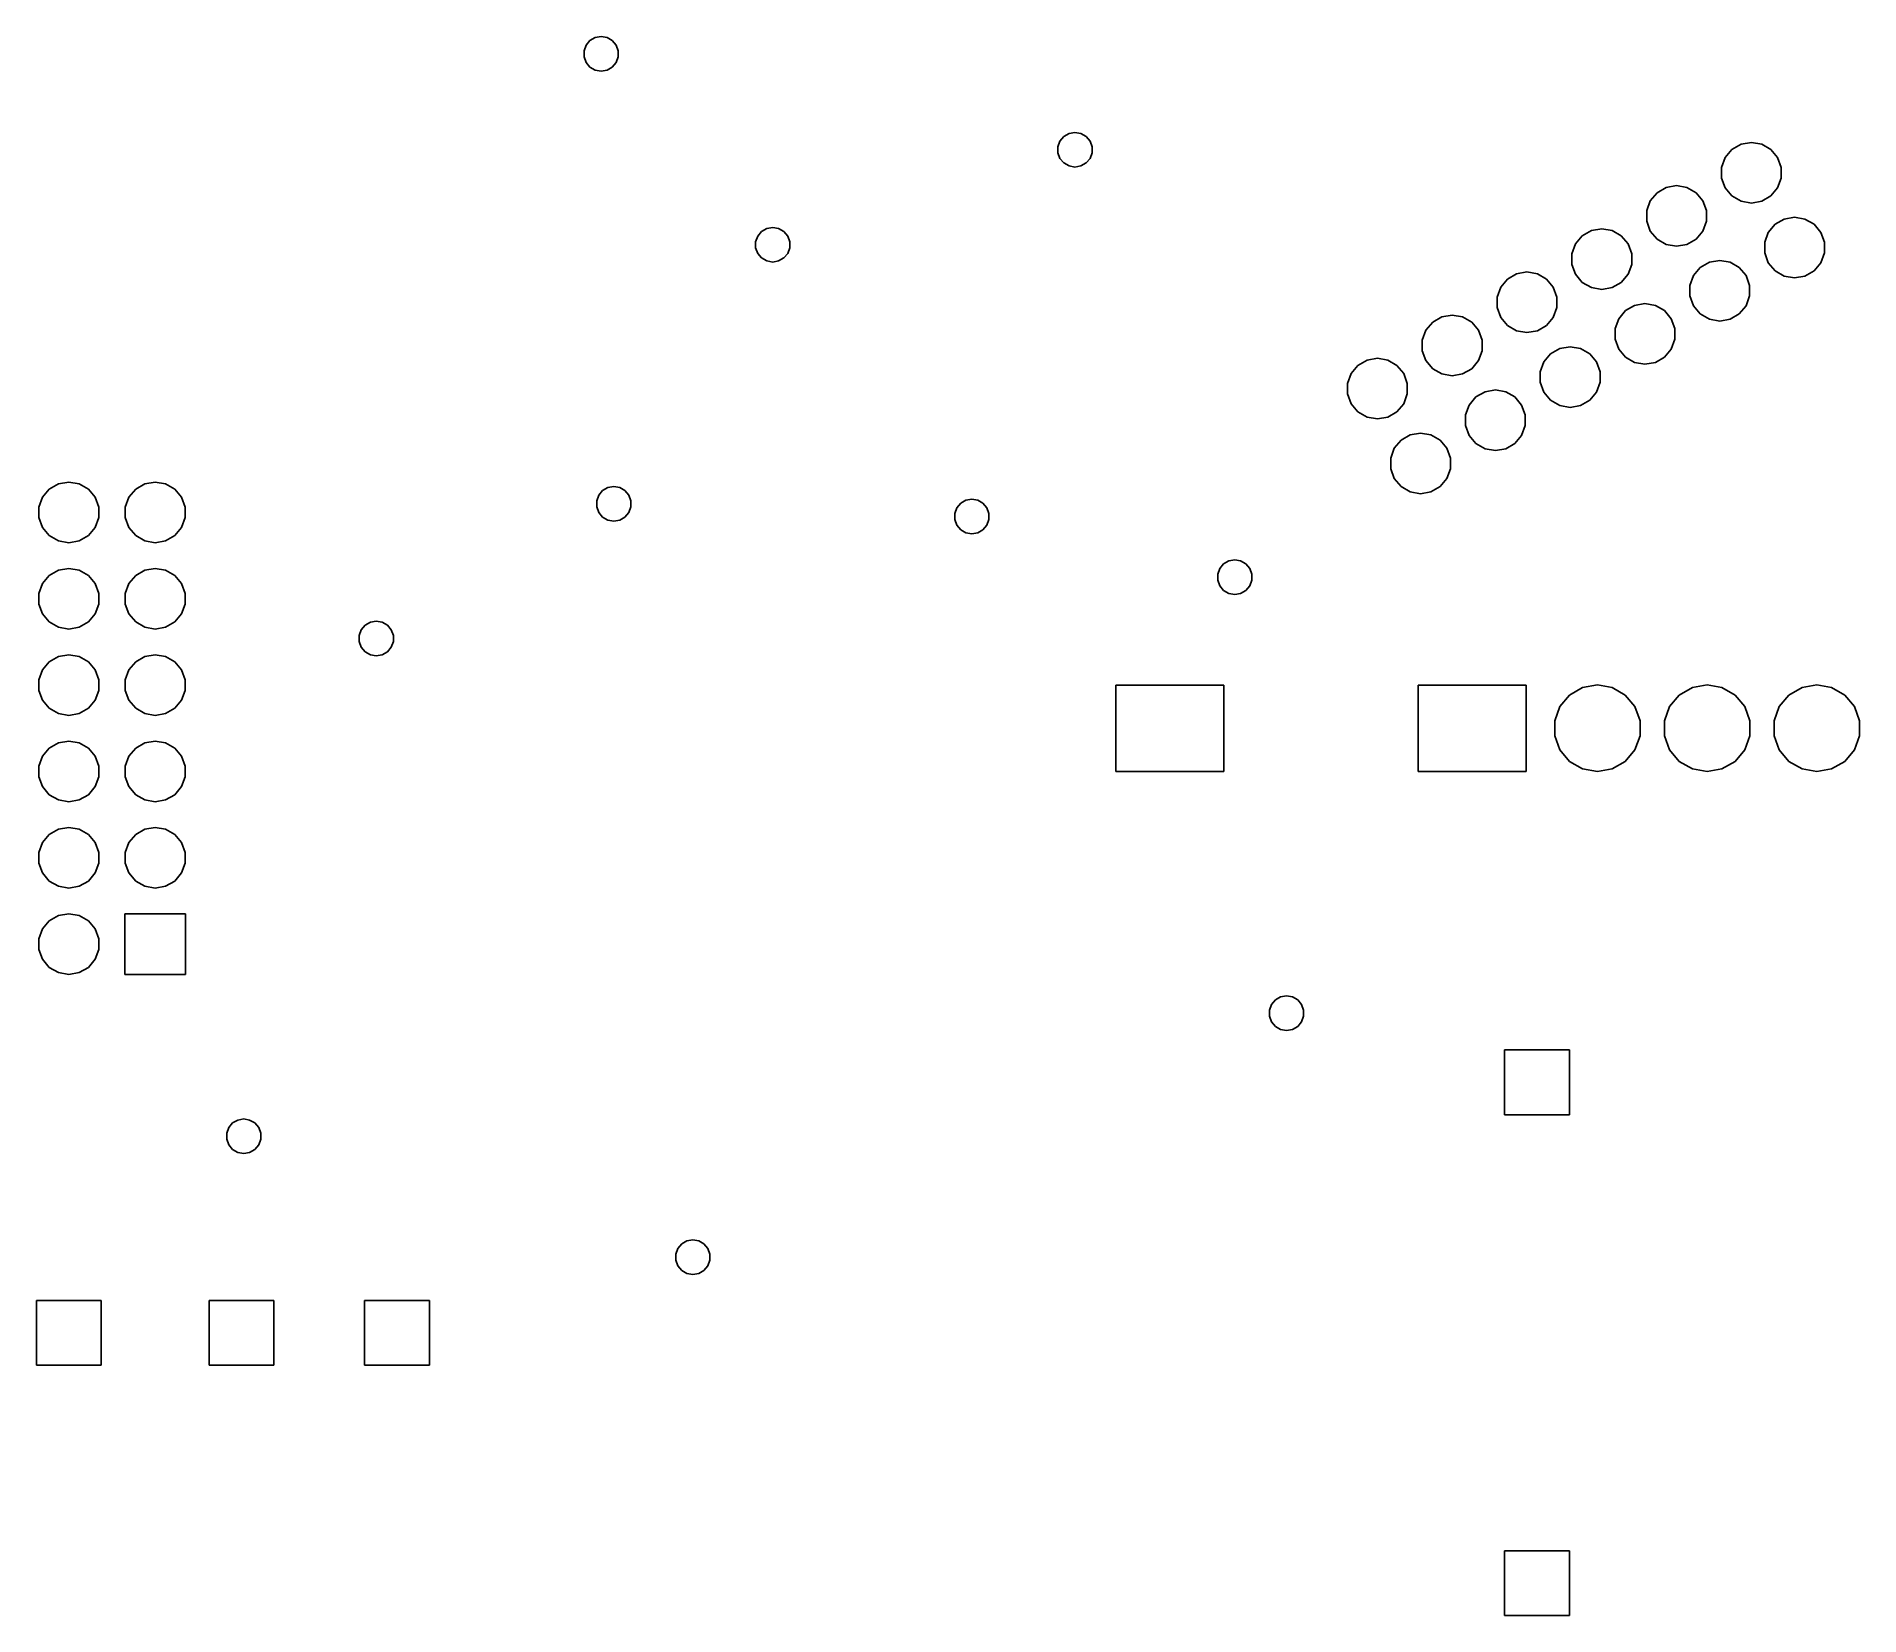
# Model space of a CAD drawing. Extents: x 182.2 to 224.5, y -120.5 to -84.
import ezdxf

# ---------------------------------------------------------------- set-up
doc = ezdxf.new("R2010")
doc.units = 0
doc.header["$MEASUREMENT"] = 0
doc.layers.add('BLACK', color=7, linetype='CONTINUOUS')

msp = doc.modelspace()

# ---------------------------------------------------------------- linework, layer by layer
at = {"layer": 'Black'}
for p, q in [((195.068, -84.0712), (195.189, -84.0015)), ((195.189, -84.0015), (195.326, -83.9773)), ((195.326, -83.9773), (195.463, -84.0015)), ((195.463, -84.0015), (195.584, -84.0712)), ((194.931, -84.3091), (194.978, -84.178)), ((194.931, -84.4485), (194.931, -84.3091)), ((194.978, -84.178), (195.068, -84.0712)), ((195.584, -84.0712), (195.674, -84.178)), ((195.674, -84.178), (195.721, -84.3091)), ((195.721, -84.3091), (195.721, -84.4485)), ((194.978, -84.5796), (194.931, -84.4485)), ((195.068, -84.6864), (194.978, -84.5796)), ((195.189, -84.7561), (195.068, -84.6864)), ((195.326, -84.7803), (195.189, -84.7561)), ((195.463, -84.7561), (195.326, -84.7803)), ((195.584, -84.6864), (195.463, -84.7561)), ((195.674, -84.5796), (195.584, -84.6864)), ((195.721, -84.4485), (195.674, -84.5796)), ((205.905, -86.5303), (205.952, -86.3992)), ((205.905, -86.6697), (205.905, -86.5303)), ((205.952, -86.3992), (206.042, -86.2924)), ((206.042, -86.2924), (206.163, -86.2227)), ((206.163, -86.2227), (206.3, -86.1985)), ((206.3, -86.1985), (206.437, -86.2227)), ((206.437, -86.2227), (206.558, -86.2924)), ((206.558, -86.2924), (206.648, -86.3992)), ((206.648, -86.3992), (206.695, -86.5303)), ((206.695, -86.5303), (206.695, -86.6697)), ((221.512, -86.5957), (221.724, -86.4737)), ((221.724, -86.4737), (221.964, -86.4313)), ((221.964, -86.4313), (222.204, -86.4737)), ((222.204, -86.4737), (222.416, -86.5957)), ((205.952, -86.8008), (205.905, -86.6697)), ((206.042, -86.9076), (205.952, -86.8008)), ((206.163, -86.9773), (206.042, -86.9076)), ((206.558, -86.9076), (206.437, -86.9773)), ((206.648, -86.8008), (206.558, -86.9076)), ((206.695, -86.6697), (206.648, -86.8008)), ((221.272, -87.012), (221.356, -86.7826)), ((221.356, -86.7826), (221.512, -86.5957)), ((222.416, -86.5957), (222.573, -86.7826)), ((222.573, -86.7826), (222.656, -87.012)), ((206.3, -87.0015), (206.163, -86.9773)), ((206.437, -86.9773), (206.3, -87.0015)), ((221.272, -87.256), (221.272, -87.012)), ((221.356, -87.4853), (221.272, -87.256)), ((222.656, -87.256), (222.573, -87.4853)), ((222.656, -87.012), (222.656, -87.256)), ((219.54, -88.012), (219.624, -87.7826)), ((219.624, -87.7826), (219.78, -87.5957)), ((219.78, -87.5957), (219.992, -87.4737)), ((219.992, -87.4737), (220.232, -87.4313)), ((220.232, -87.4313), (220.472, -87.4737)), ((220.472, -87.4737), (220.684, -87.5957)), ((220.684, -87.5957), (220.841, -87.7826)), ((220.841, -87.7826), (220.924, -88.012)), ((221.512, -87.6723), (221.356, -87.4853)), ((221.724, -87.7943), (221.512, -87.6723)), ((221.964, -87.8366), (221.724, -87.7943)), ((222.204, -87.7943), (221.964, -87.8366)), ((222.416, -87.6723), (222.204, -87.7943)), ((222.573, -87.4853), (222.416, -87.6723)), ((219.54, -88.256), (219.54, -88.012)), ((220.924, -88.012), (220.924, -88.256)), ((222.512, -88.3277), (222.724, -88.2057)), ((222.724, -88.2057), (222.964, -88.1634)), ((222.964, -88.1634), (223.204, -88.2057)), ((223.204, -88.2057), (223.416, -88.3277)), ((198.905, -88.7303), (198.952, -88.5992)), ((198.952, -88.5992), (199.042, -88.4924)), ((199.042, -88.4924), (199.163, -88.4227)), ((199.163, -88.4227), (199.3, -88.3985)), ((199.3, -88.3985), (199.437, -88.4227)), ((199.437, -88.4227), (199.558, -88.4924)), ((199.558, -88.4924), (199.648, -88.5992)), ((199.648, -88.5992), (199.695, -88.7303)), ((217.891, -88.7826), (218.048, -88.5957)), ((218.048, -88.5957), (218.26, -88.4737)), ((218.26, -88.4737), (218.5, -88.4313)), ((218.5, -88.4313), (218.74, -88.4737)), ((218.74, -88.4737), (218.952, -88.5957)), ((218.952, -88.5957), (219.109, -88.7826)), ((219.624, -88.4853), (219.54, -88.256)), ((219.78, -88.6723), (219.624, -88.4853)), ((220.841, -88.4853), (220.684, -88.6723)), ((220.924, -88.256), (220.841, -88.4853)), ((222.272, -88.744), (222.356, -88.5147)), ((222.356, -88.5147), (222.512, -88.3277)), ((223.416, -88.3277), (223.573, -88.5147)), ((223.573, -88.5147), (223.656, -88.744)), ((198.905, -88.8697), (198.905, -88.7303)), ((198.952, -89.0008), (198.905, -88.8697)), ((199.042, -89.1076), (198.952, -89.0008)), ((199.648, -89.0008), (199.558, -89.1076)), ((199.695, -88.8697), (199.648, -89.0008)), ((199.695, -88.7303), (199.695, -88.8697)), ((217.808, -89.012), (217.891, -88.7826)), ((217.808, -89.256), (217.808, -89.012)), ((219.109, -88.7826), (219.192, -89.012)), ((219.192, -89.012), (219.192, -89.256)), ((219.992, -88.7943), (219.78, -88.6723)), ((220.232, -88.8366), (219.992, -88.7943)), ((220.472, -88.7943), (220.232, -88.8366)), ((220.684, -88.6723), (220.472, -88.7943)), ((222.272, -88.988), (222.272, -88.744)), ((222.356, -89.2174), (222.272, -88.988)), ((223.656, -88.988), (223.573, -89.2174)), ((223.656, -88.744), (223.656, -88.988)), ((199.163, -89.1773), (199.042, -89.1076)), ((199.3, -89.2015), (199.163, -89.1773)), ((199.437, -89.1773), (199.3, -89.2015)), ((199.558, -89.1076), (199.437, -89.1773)), ((216.316, -89.5957), (216.528, -89.4737)), ((216.528, -89.4737), (216.768, -89.4313)), ((216.768, -89.4313), (217.008, -89.4737)), ((217.008, -89.4737), (217.22, -89.5957)), ((217.891, -89.4853), (217.808, -89.256)), ((218.048, -89.6723), (217.891, -89.4853)), ((219.109, -89.4853), (218.952, -89.6723)), ((219.192, -89.256), (219.109, -89.4853)), ((220.624, -89.5147), (220.78, -89.3277)), ((220.78, -89.3277), (220.992, -89.2057)), ((220.992, -89.2057), (221.232, -89.1634)), ((221.232, -89.1634), (221.472, -89.2057)), ((221.472, -89.2057), (221.684, -89.3277)), ((221.684, -89.3277), (221.841, -89.5147)), ((222.512, -89.4043), (222.356, -89.2174)), ((222.724, -89.5263), (222.512, -89.4043)), ((223.416, -89.4043), (223.204, -89.5263)), ((223.573, -89.2174), (223.416, -89.4043)), ((216.076, -90.012), (216.159, -89.7826)), ((216.159, -89.7826), (216.316, -89.5957)), ((217.22, -89.5957), (217.376, -89.7826)), ((217.376, -89.7826), (217.46, -90.012)), ((218.26, -89.7943), (218.048, -89.6723)), ((218.5, -89.8366), (218.26, -89.7943)), ((218.74, -89.7943), (218.5, -89.8366)), ((218.952, -89.6723), (218.74, -89.7943)), ((220.54, -89.744), (220.624, -89.5147)), ((220.54, -89.988), (220.54, -89.744)), ((221.841, -89.5147), (221.924, -89.744)), ((221.924, -89.744), (221.924, -89.988)), ((222.964, -89.5687), (222.724, -89.5263)), ((223.204, -89.5263), (222.964, -89.5687)), ((216.076, -90.256), (216.076, -90.012)), ((216.159, -90.4853), (216.076, -90.256)), ((217.46, -90.256), (217.376, -90.4853)), ((217.46, -90.012), (217.46, -90.256)), ((218.891, -90.5147), (219.048, -90.3277)), ((219.048, -90.3277), (219.26, -90.2057)), ((219.26, -90.2057), (219.5, -90.1634)), ((219.5, -90.1634), (219.74, -90.2057)), ((219.74, -90.2057), (219.952, -90.3277)), ((219.952, -90.3277), (220.109, -90.5147)), ((220.624, -90.2174), (220.54, -89.988)), ((220.78, -90.4043), (220.624, -90.2174)), ((221.841, -90.2174), (221.684, -90.4043)), ((221.924, -89.988), (221.841, -90.2174)), ((214.427, -90.7826), (214.584, -90.5957)), ((214.584, -90.5957), (214.796, -90.4737)), ((214.796, -90.4737), (215.036, -90.4313)), ((215.036, -90.4313), (215.276, -90.4737)), ((215.276, -90.4737), (215.488, -90.5957)), ((215.488, -90.5957), (215.644, -90.7826)), ((216.316, -90.6723), (216.159, -90.4853)), ((216.528, -90.7943), (216.316, -90.6723)), ((217.22, -90.6723), (217.008, -90.7943)), ((217.376, -90.4853), (217.22, -90.6723)), ((218.808, -90.744), (218.891, -90.5147)), ((218.808, -90.988), (218.808, -90.744)), ((220.109, -90.5147), (220.192, -90.744)), ((220.192, -90.744), (220.192, -90.988)), ((220.992, -90.5263), (220.78, -90.4043)), ((221.232, -90.5687), (220.992, -90.5263)), ((221.472, -90.5263), (221.232, -90.5687)), ((221.684, -90.4043), (221.472, -90.5263)), ((214.344, -91.012), (214.427, -90.7826)), ((214.344, -91.256), (214.344, -91.012)), ((215.644, -90.7826), (215.728, -91.012)), ((215.728, -91.012), (215.728, -91.256)), ((216.768, -90.8366), (216.528, -90.7943)), ((217.008, -90.7943), (216.768, -90.8366)), ((217.528, -91.2057), (217.768, -91.1634)), ((217.768, -91.1634), (218.008, -91.2057)), ((218.891, -91.2174), (218.808, -90.988)), ((220.192, -90.988), (220.109, -91.2174)), ((212.695, -91.7826), (212.852, -91.5957)), ((212.852, -91.5957), (213.064, -91.4737)), ((213.064, -91.4737), (213.304, -91.4313)), ((213.304, -91.4313), (213.544, -91.4737)), ((213.544, -91.4737), (213.756, -91.5957)), ((213.756, -91.5957), (213.912, -91.7826)), ((214.427, -91.4853), (214.344, -91.256)), ((214.584, -91.6723), (214.427, -91.4853)), ((215.644, -91.4853), (215.488, -91.6723)), ((215.728, -91.256), (215.644, -91.4853)), ((217.076, -91.744), (217.159, -91.5147)), ((217.159, -91.5147), (217.316, -91.3277)), ((217.316, -91.3277), (217.528, -91.2057)), ((218.008, -91.2057), (218.22, -91.3277)), ((218.22, -91.3277), (218.376, -91.5147)), ((218.376, -91.5147), (218.46, -91.744)), ((219.048, -91.4043), (218.891, -91.2174)), ((219.26, -91.5263), (219.048, -91.4043)), ((219.5, -91.5687), (219.26, -91.5263)), ((219.74, -91.5263), (219.5, -91.5687)), ((219.952, -91.4043), (219.74, -91.5263)), ((220.109, -91.2174), (219.952, -91.4043)), ((212.612, -92.012), (212.695, -91.7826)), ((212.612, -92.256), (212.612, -92.012)), ((213.912, -91.7826), (213.996, -92.012)), ((213.996, -92.012), (213.996, -92.256)), ((214.796, -91.7943), (214.584, -91.6723)), ((215.036, -91.8366), (214.796, -91.7943)), ((215.276, -91.7943), (215.036, -91.8366)), ((215.488, -91.6723), (215.276, -91.7943)), ((217.076, -91.988), (217.076, -91.744)), ((217.159, -92.2174), (217.076, -91.988)), ((218.46, -91.988), (218.376, -92.2174)), ((218.46, -91.744), (218.46, -91.988)), ((212.695, -92.4853), (212.612, -92.256)), ((213.996, -92.256), (213.912, -92.4853)), ((215.427, -92.5147), (215.584, -92.3277)), ((215.584, -92.3277), (215.796, -92.2057)), ((215.796, -92.2057), (216.036, -92.1634)), ((216.036, -92.1634), (216.276, -92.2057)), ((216.276, -92.2057), (216.488, -92.3277)), ((216.488, -92.3277), (216.644, -92.5147)), ((217.316, -92.4043), (217.159, -92.2174)), ((217.528, -92.5263), (217.316, -92.4043)), ((218.22, -92.4043), (218.008, -92.5263)), ((218.376, -92.2174), (218.22, -92.4043)), ((212.852, -92.6723), (212.695, -92.4853)), ((213.064, -92.7943), (212.852, -92.6723)), ((213.304, -92.8366), (213.064, -92.7943)), ((213.544, -92.7943), (213.304, -92.8366)), ((213.756, -92.6723), (213.544, -92.7943)), ((213.912, -92.4853), (213.756, -92.6723)), ((215.344, -92.744), (215.427, -92.5147)), ((215.344, -92.988), (215.344, -92.744)), ((216.644, -92.5147), (216.728, -92.744)), ((216.728, -92.744), (216.728, -92.988)), ((217.768, -92.5687), (217.528, -92.5263)), ((218.008, -92.5263), (217.768, -92.5687)), ((213.852, -93.3277), (214.064, -93.2057)), ((214.064, -93.2057), (214.304, -93.1634)), ((214.304, -93.1634), (214.544, -93.2057)), ((214.544, -93.2057), (214.756, -93.3277)), ((215.427, -93.2174), (215.344, -92.988)), ((215.584, -93.4043), (215.427, -93.2174)), ((216.644, -93.2174), (216.488, -93.4043)), ((216.728, -92.988), (216.644, -93.2174)), ((213.612, -93.744), (213.695, -93.5147)), ((213.695, -93.5147), (213.852, -93.3277)), ((214.756, -93.3277), (214.912, -93.5147)), ((214.912, -93.5147), (214.996, -93.744)), ((215.796, -93.5263), (215.584, -93.4043)), ((216.036, -93.5687), (215.796, -93.5263)), ((216.276, -93.5263), (216.036, -93.5687)), ((216.488, -93.4043), (216.276, -93.5263)), ((213.612, -93.988), (213.612, -93.744)), ((213.695, -94.2174), (213.612, -93.988)), ((214.996, -93.988), (214.912, -94.2174)), ((214.996, -93.744), (214.996, -93.988)), ((182.391, -94.6487), (182.548, -94.4617)), ((182.548, -94.4617), (182.76, -94.3397)), ((182.76, -94.3397), (183, -94.2973)), ((183, -94.2973), (183.24, -94.3397)), ((183.24, -94.3397), (183.452, -94.4617)), ((183.452, -94.4617), (183.609, -94.6487)), ((184.391, -94.6487), (184.548, -94.4617)), ((184.548, -94.4617), (184.76, -94.3397)), ((184.76, -94.3397), (185, -94.2973)), ((185, -94.2973), (185.24, -94.3397)), ((185.24, -94.3397), (185.452, -94.4617)), ((185.452, -94.4617), (185.609, -94.6487)), ((195.272, -94.5992), (195.362, -94.4924)), ((195.362, -94.4924), (195.483, -94.4227)), ((195.483, -94.4227), (195.62, -94.3985)), ((195.62, -94.3985), (195.757, -94.4227)), ((195.757, -94.4227), (195.878, -94.4924)), ((195.878, -94.4924), (195.968, -94.5992)), ((213.852, -94.4043), (213.695, -94.2174)), ((214.064, -94.5263), (213.852, -94.4043)), ((214.304, -94.5687), (214.064, -94.5263)), ((214.544, -94.5263), (214.304, -94.5687)), ((214.756, -94.4043), (214.544, -94.5263)), ((214.912, -94.2174), (214.756, -94.4043)), ((182.308, -94.878), (182.391, -94.6487)), ((182.308, -95.122), (182.308, -94.878)), ((183.609, -94.6487), (183.692, -94.878)), ((183.692, -94.878), (183.692, -95.122)), ((184.308, -94.878), (184.391, -94.6487)), ((184.308, -95.122), (184.308, -94.878)), ((185.609, -94.6487), (185.692, -94.878)), ((185.692, -94.878), (185.692, -95.122)), ((195.225, -94.7303), (195.272, -94.5992)), ((195.225, -94.8697), (195.225, -94.7303)), ((195.272, -95.0008), (195.225, -94.8697)), ((195.968, -94.5992), (196.015, -94.7303)), ((196.015, -94.8697), (195.968, -95.0008)), ((196.015, -94.7303), (196.015, -94.8697)), ((203.516, -95.0279), (203.563, -94.8968)), ((203.563, -94.8968), (203.653, -94.79)), ((203.653, -94.79), (203.774, -94.7203)), ((203.774, -94.7203), (203.911, -94.6961)), ((203.911, -94.6961), (204.049, -94.7203)), ((204.049, -94.7203), (204.169, -94.79)), ((204.169, -94.79), (204.259, -94.8968)), ((204.259, -94.8968), (204.307, -95.0279)), ((182.391, -95.3513), (182.308, -95.122)), ((182.548, -95.5383), (182.391, -95.3513)), ((183.609, -95.3513), (183.452, -95.5383)), ((183.692, -95.122), (183.609, -95.3513)), ((184.391, -95.3513), (184.308, -95.122)), ((184.548, -95.5383), (184.391, -95.3513)), ((185.609, -95.3513), (185.452, -95.5383)), ((185.692, -95.122), (185.609, -95.3513)), ((195.362, -95.1076), (195.272, -95.0008)), ((195.483, -95.1773), (195.362, -95.1076)), ((195.62, -95.2015), (195.483, -95.1773)), ((195.757, -95.1773), (195.62, -95.2015)), ((195.878, -95.1076), (195.757, -95.1773)), ((195.968, -95.0008), (195.878, -95.1076)), ((203.516, -95.1673), (203.516, -95.0279)), ((203.563, -95.2984), (203.516, -95.1673)), ((203.653, -95.4052), (203.563, -95.2984)), ((203.774, -95.4749), (203.653, -95.4052)), ((204.169, -95.4052), (204.049, -95.4749)), ((204.259, -95.2984), (204.169, -95.4052)), ((204.307, -95.1673), (204.259, -95.2984)), ((204.307, -95.0279), (204.307, -95.1673)), ((182.76, -95.6603), (182.548, -95.5383)), ((183, -95.7027), (182.76, -95.6603)), ((183.24, -95.6603), (183, -95.7027)), ((183.452, -95.5383), (183.24, -95.6603)), ((184.76, -95.6603), (184.548, -95.5383)), ((185, -95.7027), (184.76, -95.6603)), ((185.24, -95.6603), (185, -95.7027)), ((185.452, -95.5383), (185.24, -95.6603)), ((203.911, -95.4991), (203.774, -95.4749)), ((204.049, -95.4749), (203.911, -95.4991)), ((209.652, -96.2992), (209.742, -96.1924)), ((209.742, -96.1924), (209.863, -96.1227)), ((209.863, -96.1227), (210, -96.0985)), ((210, -96.0985), (210.137, -96.1227)), ((210.137, -96.1227), (210.258, -96.1924)), ((210.258, -96.1924), (210.348, -96.2992)), ((182.308, -96.878), (182.391, -96.6487)), ((182.391, -96.6487), (182.548, -96.4617)), ((182.548, -96.4617), (182.76, -96.3397)), ((182.76, -96.3397), (183, -96.2973)), ((183, -96.2973), (183.24, -96.3397)), ((183.24, -96.3397), (183.452, -96.4617)), ((183.452, -96.4617), (183.609, -96.6487)), ((183.609, -96.6487), (183.692, -96.878)), ((184.308, -96.878), (184.391, -96.6487)), ((184.391, -96.6487), (184.548, -96.4617)), ((184.548, -96.4617), (184.76, -96.3397)), ((184.76, -96.3397), (185, -96.2973)), ((185, -96.2973), (185.24, -96.3397)), ((185.24, -96.3397), (185.452, -96.4617)), ((185.452, -96.4617), (185.609, -96.6487)), ((185.609, -96.6487), (185.692, -96.878)), ((209.605, -96.4303), (209.652, -96.2992)), ((209.605, -96.5697), (209.605, -96.4303)), ((209.652, -96.7008), (209.605, -96.5697)), ((210.348, -96.2992), (210.395, -96.4303)), ((210.395, -96.5697), (210.348, -96.7008)), ((210.395, -96.4303), (210.395, -96.5697)), ((182.308, -97.122), (182.308, -96.878)), ((183.692, -96.878), (183.692, -97.122)), ((184.308, -97.122), (184.308, -96.878)), ((185.692, -96.878), (185.692, -97.122)), ((209.742, -96.8076), (209.652, -96.7008)), ((209.863, -96.8773), (209.742, -96.8076)), ((210, -96.9015), (209.863, -96.8773)), ((210.137, -96.8773), (210, -96.9015)), ((210.258, -96.8076), (210.137, -96.8773)), ((210.348, -96.7008), (210.258, -96.8076)), ((182.391, -97.3513), (182.308, -97.122)), ((182.548, -97.5383), (182.391, -97.3513)), ((183.609, -97.3513), (183.452, -97.5383)), ((183.692, -97.122), (183.609, -97.3513)), ((184.391, -97.3513), (184.308, -97.122)), ((184.548, -97.5383), (184.391, -97.3513)), ((185.609, -97.3513), (185.452, -97.5383)), ((185.692, -97.122), (185.609, -97.3513)), ((189.983, -97.5427), (190.12, -97.5185)), ((190.12, -97.5185), (190.257, -97.5427)), ((182.76, -97.6603), (182.548, -97.5383)), ((183, -97.7027), (182.76, -97.6603)), ((183.24, -97.6603), (183, -97.7027)), ((183.452, -97.5383), (183.24, -97.6603)), ((184.76, -97.6603), (184.548, -97.5383)), ((185, -97.7027), (184.76, -97.6603)), ((185.24, -97.6603), (185, -97.7027)), ((185.452, -97.5383), (185.24, -97.6603)), ((189.725, -97.8503), (189.772, -97.7192)), ((189.725, -97.9897), (189.725, -97.8503)), ((189.772, -97.7192), (189.862, -97.6124)), ((189.862, -97.6124), (189.983, -97.5427)), ((190.257, -97.5427), (190.378, -97.6124)), ((190.378, -97.6124), (190.468, -97.7192)), ((190.468, -97.7192), (190.515, -97.8503)), ((190.515, -97.8503), (190.515, -97.9897)), ((182.548, -98.4617), (182.76, -98.3397)), ((182.76, -98.3397), (183, -98.2973)), ((183, -98.2973), (183.24, -98.3397)), ((183.24, -98.3397), (183.452, -98.4617)), ((184.548, -98.4617), (184.76, -98.3397)), ((184.76, -98.3397), (185, -98.2973)), ((185, -98.2973), (185.24, -98.3397)), ((185.24, -98.3397), (185.452, -98.4617)), ((189.772, -98.1208), (189.725, -97.9897)), ((189.862, -98.2276), (189.772, -98.1208)), ((189.983, -98.2973), (189.862, -98.2276)), ((190.12, -98.3215), (189.983, -98.2973)), ((190.257, -98.2973), (190.12, -98.3215)), ((190.378, -98.2276), (190.257, -98.2973)), ((190.468, -98.1208), (190.378, -98.2276)), ((190.515, -97.9897), (190.468, -98.1208)), ((182.308, -98.878), (182.391, -98.6487)), ((182.391, -98.6487), (182.548, -98.4617)), ((183.452, -98.4617), (183.609, -98.6487)), ((183.609, -98.6487), (183.692, -98.878)), ((184.308, -98.878), (184.391, -98.6487)), ((184.391, -98.6487), (184.548, -98.4617)), ((185.452, -98.4617), (185.609, -98.6487)), ((185.609, -98.6487), (185.692, -98.878)), ((182.308, -99.122), (182.308, -98.878)), ((182.391, -99.3513), (182.308, -99.122)), ((183.692, -99.122), (183.609, -99.3513)), ((183.692, -98.878), (183.692, -99.122)), ((184.308, -99.122), (184.308, -98.878)), ((184.391, -99.3513), (184.308, -99.122)), ((185.692, -99.122), (185.609, -99.3513)), ((185.692, -98.878), (185.692, -99.122)), ((207.25, -101), (207.25, -99)), ((207.25, -99), (209.75, -99)), ((209.75, -99), (209.75, -101)), ((214.25, -101), (214.25, -99)), ((214.25, -99), (216.75, -99)), ((216.75, -99), (216.75, -101)), ((217.755, -99.231), (218.057, -99.0567)), ((218.057, -99.0567), (218.4, -98.9962)), ((218.4, -98.9962), (218.743, -99.0567)), ((218.743, -99.0567), (219.045, -99.231)), ((220.295, -99.231), (220.597, -99.0567)), ((220.597, -99.0567), (220.94, -98.9962)), ((220.94, -98.9962), (221.283, -99.0567)), ((221.283, -99.0567), (221.585, -99.231)), ((222.835, -99.231), (223.137, -99.0567)), ((223.137, -99.0567), (223.48, -98.9962)), ((223.48, -98.9962), (223.823, -99.0567)), ((223.823, -99.0567), (224.125, -99.231)), ((182.548, -99.5383), (182.391, -99.3513)), ((182.76, -99.6603), (182.548, -99.5383)), ((183.452, -99.5383), (183.24, -99.6603)), ((183.609, -99.3513), (183.452, -99.5383)), ((184.548, -99.5383), (184.391, -99.3513)), ((184.76, -99.6603), (184.548, -99.5383)), ((185.452, -99.5383), (185.24, -99.6603)), ((185.609, -99.3513), (185.452, -99.5383)), ((217.411, -99.8257), (217.531, -99.4981)), ((217.531, -99.4981), (217.755, -99.231)), ((219.045, -99.231), (219.269, -99.4981)), ((219.269, -99.4981), (219.389, -99.8257)), ((219.951, -99.8257), (220.071, -99.4981)), ((220.071, -99.4981), (220.295, -99.231)), ((221.585, -99.231), (221.809, -99.4981)), ((221.809, -99.4981), (221.929, -99.8257)), ((222.491, -99.8257), (222.611, -99.4981)), ((222.611, -99.4981), (222.835, -99.231)), ((224.125, -99.231), (224.349, -99.4981)), ((224.349, -99.4981), (224.469, -99.8257)), ((183, -99.7027), (182.76, -99.6603)), ((183.24, -99.6603), (183, -99.7027)), ((185, -99.7027), (184.76, -99.6603)), ((185.24, -99.6603), (185, -99.7027)), ((217.411, -100.174), (217.411, -99.8257)), ((219.389, -99.8257), (219.389, -100.174)), ((219.951, -100.174), (219.951, -99.8257)), ((221.929, -99.8257), (221.929, -100.174)), ((222.491, -100.174), (222.491, -99.8257)), ((224.469, -99.8257), (224.469, -100.174)), ((182.391, -100.649), (182.548, -100.462)), ((182.548, -100.462), (182.76, -100.34)), ((182.76, -100.34), (183, -100.297)), ((183, -100.297), (183.24, -100.34)), ((183.24, -100.34), (183.452, -100.462)), ((183.452, -100.462), (183.609, -100.649)), ((184.391, -100.649), (184.548, -100.462)), ((184.548, -100.462), (184.76, -100.34)), ((184.76, -100.34), (185, -100.297)), ((185, -100.297), (185.24, -100.34)), ((185.24, -100.34), (185.452, -100.462)), ((185.452, -100.462), (185.609, -100.649)), ((217.531, -100.502), (217.411, -100.174)), ((219.389, -100.174), (219.269, -100.502)), ((220.071, -100.502), (219.951, -100.174)), ((221.929, -100.174), (221.809, -100.502)), ((222.611, -100.502), (222.491, -100.174)), ((224.469, -100.174), (224.349, -100.502)), ((182.308, -100.878), (182.391, -100.649)), ((182.308, -101.122), (182.308, -100.878)), ((183.609, -100.649), (183.692, -100.878)), ((183.692, -100.878), (183.692, -101.122)), ((184.308, -100.878), (184.391, -100.649)), ((184.308, -101.122), (184.308, -100.878)), ((185.609, -100.649), (185.692, -100.878)), ((185.692, -100.878), (185.692, -101.122)), ((217.755, -100.769), (217.531, -100.502)), ((218.057, -100.943), (217.755, -100.769)), ((219.045, -100.769), (218.743, -100.943)), ((219.269, -100.502), (219.045, -100.769)), ((220.295, -100.769), (220.071, -100.502)), ((220.597, -100.943), (220.295, -100.769)), ((221.585, -100.769), (221.283, -100.943)), ((221.809, -100.502), (221.585, -100.769)), ((222.835, -100.769), (222.611, -100.502)), ((223.137, -100.943), (222.835, -100.769)), ((224.125, -100.769), (223.823, -100.943)), ((224.349, -100.502), (224.125, -100.769)), ((182.391, -101.351), (182.308, -101.122)), ((183.692, -101.122), (183.609, -101.351)), ((184.391, -101.351), (184.308, -101.122)), ((185.692, -101.122), (185.609, -101.351)), ((209.75, -101), (207.25, -101)), ((216.75, -101), (214.25, -101)), ((218.4, -101.004), (218.057, -100.943)), ((218.743, -100.943), (218.4, -101.004)), ((220.94, -101.004), (220.597, -100.943)), ((221.283, -100.943), (220.94, -101.004)), ((223.48, -101.004), (223.137, -100.943)), ((223.823, -100.943), (223.48, -101.004)), ((182.548, -101.538), (182.391, -101.351)), ((182.76, -101.66), (182.548, -101.538)), ((183, -101.703), (182.76, -101.66)), ((183.24, -101.66), (183, -101.703)), ((183.452, -101.538), (183.24, -101.66)), ((183.609, -101.351), (183.452, -101.538)), ((184.548, -101.538), (184.391, -101.351)), ((184.76, -101.66), (184.548, -101.538)), ((185, -101.703), (184.76, -101.66)), ((185.24, -101.66), (185, -101.703)), ((185.452, -101.538), (185.24, -101.66)), ((185.609, -101.351), (185.452, -101.538)), ((182.391, -102.649), (182.548, -102.462)), ((182.548, -102.462), (182.76, -102.34)), ((182.76, -102.34), (183, -102.297)), ((183, -102.297), (183.24, -102.34)), ((183.24, -102.34), (183.452, -102.462)), ((183.452, -102.462), (183.609, -102.649)), ((184.391, -102.649), (184.548, -102.462)), ((184.548, -102.462), (184.76, -102.34)), ((184.76, -102.34), (185, -102.297)), ((185, -102.297), (185.24, -102.34)), ((185.24, -102.34), (185.452, -102.462)), ((185.452, -102.462), (185.609, -102.649)), ((182.308, -102.878), (182.391, -102.649)), ((182.308, -103.122), (182.308, -102.878)), ((183.609, -102.649), (183.692, -102.878)), ((183.692, -102.878), (183.692, -103.122)), ((184.308, -102.878), (184.391, -102.649)), ((184.308, -103.122), (184.308, -102.878)), ((185.609, -102.649), (185.692, -102.878)), ((185.692, -102.878), (185.692, -103.122)), ((182.391, -103.351), (182.308, -103.122)), ((182.548, -103.538), (182.391, -103.351)), ((183.609, -103.351), (183.452, -103.538)), ((183.692, -103.122), (183.609, -103.351)), ((184.391, -103.351), (184.308, -103.122)), ((184.548, -103.538), (184.391, -103.351)), ((185.609, -103.351), (185.452, -103.538)), ((185.692, -103.122), (185.609, -103.351)), ((182.76, -103.66), (182.548, -103.538)), ((183, -103.703), (182.76, -103.66)), ((183.24, -103.66), (183, -103.703)), ((183.452, -103.538), (183.24, -103.66)), ((184.76, -103.66), (184.548, -103.538)), ((185, -103.703), (184.76, -103.66)), ((185.24, -103.66), (185, -103.703)), ((185.452, -103.538), (185.24, -103.66)), ((182.308, -104.878), (182.391, -104.649)), ((182.391, -104.649), (182.548, -104.462)), ((182.548, -104.462), (182.76, -104.34)), ((182.76, -104.34), (183, -104.297)), ((183, -104.297), (183.24, -104.34)), ((183.24, -104.34), (183.452, -104.462)), ((183.452, -104.462), (183.609, -104.649)), ((183.609, -104.649), (183.692, -104.878)), ((184.3, -105.7), (184.3, -104.3)), ((184.3, -104.3), (185.7, -104.3)), ((185.7, -104.3), (185.7, -105.7)), ((182.308, -105.122), (182.308, -104.878)), ((182.391, -105.351), (182.308, -105.122)), ((183.692, -105.122), (183.609, -105.351)), ((183.692, -104.878), (183.692, -105.122)), ((182.548, -105.538), (182.391, -105.351)), ((182.76, -105.66), (182.548, -105.538)), ((183.452, -105.538), (183.24, -105.66)), ((183.609, -105.351), (183.452, -105.538)), ((183, -105.703), (182.76, -105.66)), ((183.24, -105.66), (183, -105.703)), ((185.7, -105.7), (184.3, -105.7)), ((210.852, -106.399), (210.942, -106.292)), ((210.942, -106.292), (211.063, -106.223)), ((211.063, -106.223), (211.2, -106.198)), ((211.2, -106.198), (211.337, -106.223)), ((211.337, -106.223), (211.458, -106.292)), ((211.458, -106.292), (211.548, -106.399)), ((210.805, -106.53), (210.852, -106.399)), ((210.805, -106.67), (210.805, -106.53)), ((210.852, -106.801), (210.805, -106.67)), ((210.942, -106.908), (210.852, -106.801)), ((211.548, -106.801), (211.458, -106.908)), ((211.548, -106.399), (211.595, -106.53)), ((211.595, -106.67), (211.548, -106.801)), ((211.595, -106.53), (211.595, -106.67)), ((211.063, -106.977), (210.942, -106.908)), ((211.2, -107.002), (211.063, -106.977)), ((211.337, -106.977), (211.2, -107.002)), ((211.458, -106.908), (211.337, -106.977)), ((216.25, -108.95), (216.25, -107.45)), ((216.25, -107.45), (217.75, -107.45)), ((217.75, -107.45), (217.75, -108.95)), ((186.655, -109.38), (186.702, -109.249)), ((186.702, -109.249), (186.792, -109.142)), ((186.792, -109.142), (186.913, -109.073)), ((186.913, -109.073), (187.05, -109.048)), ((187.05, -109.048), (187.187, -109.073)), ((187.187, -109.073), (187.308, -109.142)), ((187.308, -109.142), (187.398, -109.249)), ((187.398, -109.249), (187.445, -109.38)), ((217.75, -108.95), (216.25, -108.95)), ((186.655, -109.52), (186.655, -109.38)), ((186.702, -109.651), (186.655, -109.52)), ((186.792, -109.758), (186.702, -109.651)), ((186.913, -109.827), (186.792, -109.758)), ((187.308, -109.758), (187.187, -109.827)), ((187.398, -109.651), (187.308, -109.758)), ((187.445, -109.52), (187.398, -109.651)), ((187.445, -109.38), (187.445, -109.52)), ((187.05, -109.852), (186.913, -109.827)), ((187.187, -109.827), (187.05, -109.852)), ((197.192, -111.942), (197.313, -111.873)), ((197.313, -111.873), (197.45, -111.848)), ((197.45, -111.848), (197.587, -111.873)), ((197.587, -111.873), (197.708, -111.942)), ((197.055, -112.18), (197.102, -112.049)), ((197.055, -112.32), (197.055, -112.18)), ((197.102, -112.049), (197.192, -111.942)), ((197.708, -111.942), (197.798, -112.049)), ((197.798, -112.049), (197.845, -112.18)), ((197.845, -112.18), (197.845, -112.32)), ((197.102, -112.451), (197.055, -112.32)), ((197.192, -112.558), (197.102, -112.451)), ((197.313, -112.627), (197.192, -112.558)), ((197.45, -112.652), (197.313, -112.627)), ((197.587, -112.627), (197.45, -112.652)), ((197.708, -112.558), (197.587, -112.627)), ((197.798, -112.451), (197.708, -112.558)), ((197.845, -112.32), (197.798, -112.451)), ((182.25, -114.75), (182.25, -113.25)), ((182.25, -113.25), (183.75, -113.25)), ((183.75, -113.25), (183.75, -114.75)), ((186.25, -114.75), (186.25, -113.25)), ((186.25, -113.25), (187.75, -113.25)), ((187.75, -113.25), (187.75, -114.75)), ((189.85, -114.75), (189.85, -113.25)), ((189.85, -113.25), (191.35, -113.25)), ((191.35, -113.25), (191.35, -114.75)), ((183.75, -114.75), (182.25, -114.75)), ((187.75, -114.75), (186.25, -114.75)), ((191.35, -114.75), (189.85, -114.75)), ((216.25, -120.55), (216.25, -119.05)), ((216.25, -119.05), (217.75, -119.05)), ((217.75, -119.05), (217.75, -120.55)), ((217.75, -120.55), (216.25, -120.55))]:
    msp.add_line(p, q, dxfattribs=at)

doc.saveas('drawing.dxf')
